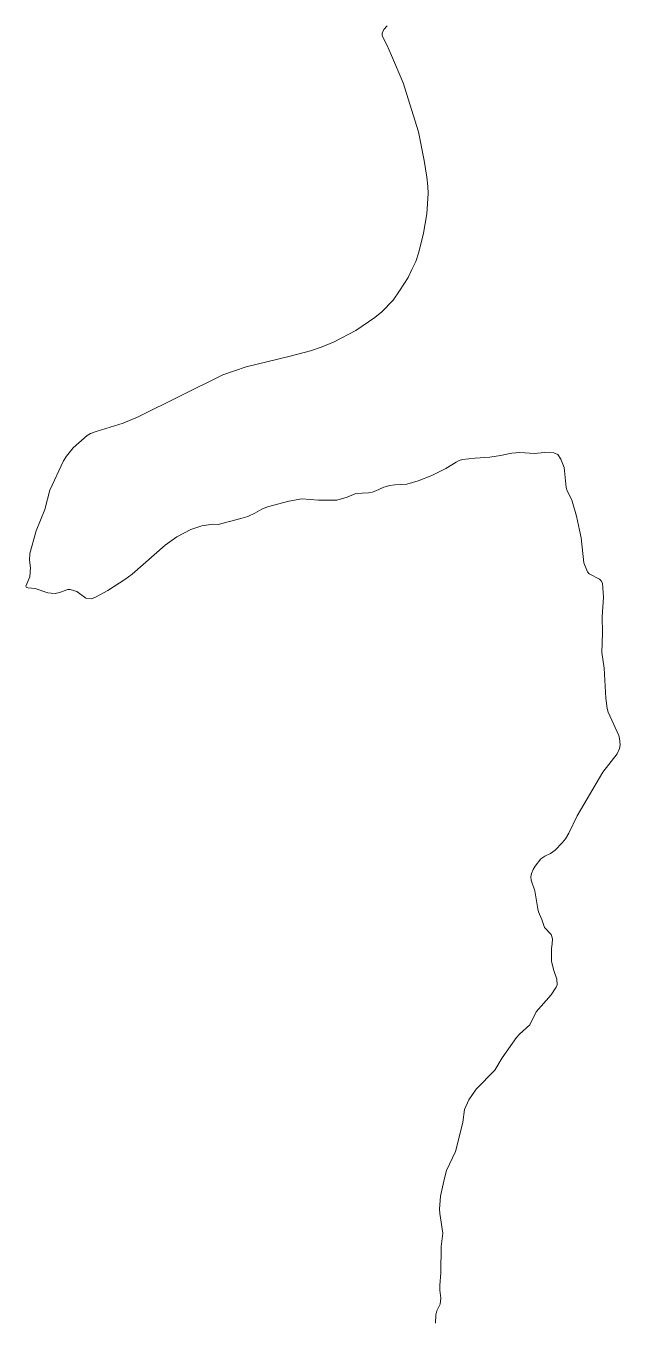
# Model space of a CAD drawing. Header units: metres. Extents: x 410745 to 429404, y 8411666 to 8441426.
# Drawn here: x 427670 to 429404, y 8428915 to 8432699 of the extents above; entities that cross this region are included whole.
import ezdxf

# ---------------------------------------------------------------- set-up
doc = ezdxf.new("R2010")
doc.units = ezdxf.units.M
doc.layers.add('BASE_VIAS', color=7, linetype='Continuous', lineweight=13, true_color=0xb9b9b9)

msp = doc.modelspace()

# ---------------------------------------------------------------- linework, layer by layer
at = {"layer": 'BASE_VIAS'}
msp.add_lwpolyline([(428724.5, 8432699.2), (428714.5, 8432689.2), (428709.9, 8432678.1), (428709.5, 8432672.7), (428711.5, 8432666), (428723.5, 8432643.8), (428737.3, 8432613.3), (428771.6, 8432533.2), (428816.5, 8432390.2), (428832.9, 8432306.2), (428840.8, 8432257.8), (428843.6, 8432231.1), (428844.5, 8432210), (428839.9, 8432151.2), (428830.8, 8432094.7), (428816.9, 8432039.6), (428807.9, 8432012.3), (428797, 8431988.3), (428785.6, 8431965.6), (428760.8, 8431926.6), (428742.3, 8431899.5), (428709.2, 8431864.7), (428688.5, 8431848.6), (428632.7, 8431810.7), (428569.9, 8431777.7), (428535.2, 8431763.2), (428500.5, 8431751.1), (428437.4, 8431734.3), (428313.1, 8431704.5), (428245.2, 8431681.5), (427997.5, 8431558.7), (427953.7, 8431539.9), (427878, 8431516.7), (427858.6, 8431509.8), (427848.6, 8431504.1), (427807.9, 8431467.8), (427788.7, 8431443.5), (427779.7, 8431430.1), (427740.2, 8431345.2), (427725.5, 8431288), (427700.4, 8431226.2), (427681.2, 8431160.1), (427680.2, 8431140.8), (427683.1, 8431117.9), (427681.8, 8431091.5), (427670.1, 8431064.4), (427671.9, 8431060.8), (427676.1, 8431059.5), (427696.7, 8431057.6), (427734.1, 8431045.4), (427744.1, 8431043.8), (427755.3, 8431043.3), (427768.3, 8431045.8), (427792.6, 8431055), (427798.9, 8431055.3), (427818.8, 8431049.4), (427845.1, 8431029.9), (427861.7, 8431028.1), (427872.9, 8431032.3), (427909, 8431051.7), (427958.8, 8431084.1), (427980, 8431099.9), (428076.3, 8431184), (428110.6, 8431208.3), (428151.2, 8431229.7), (428183.6, 8431240.8), (428215.8, 8431245.5), (428231.4, 8431244.8), (428297.2, 8431261.6), (428317.8, 8431268.3), (428338.4, 8431277.4), (428358.5, 8431289.1), (428375.4, 8431296.3), (428437.2, 8431312.9), (428475.3, 8431319.1), (428523.9, 8431315.5), (428577.4, 8431315.8), (428607.8, 8431324.1), (428633.3, 8431335.1), (428670.5, 8431337.2), (428680.4, 8431339), (428691, 8431342.3), (428714.7, 8431353.2), (428732.5, 8431358.1), (428746.5, 8431360.4), (428781.6, 8431362.3), (428814.8, 8431371.6), (428855.4, 8431387.9), (428895.7, 8431408), (428925.6, 8431426.8), (428934.7, 8431431.5), (428944.6, 8431434.2), (428981.5, 8431438.4), (429023.9, 8431440.8), (429055.7, 8431445.6), (429088.3, 8431452.7), (429111.7, 8431455), (429154.6, 8431452), (429184.2, 8431454.7), (429211.2, 8431453.8), (429222.6, 8431448.5), (429231.3, 8431435.6), (429240.8, 8431411.1), (429247.1, 8431352.5), (429250, 8431342.5), (429260.2, 8431324), (429264.7, 8431312.4), (429277.2, 8431269), (429286.4, 8431228), (429291, 8431206), (429299.1, 8431132.6), (429309.6, 8431106.3), (429314, 8431100.5), (429344.8, 8431084.9), (429349.6, 8431080.4), (429352.8, 8431073.2), (429355.9, 8431032.8), (429352.4, 8430975.5), (429353.6, 8430928), (429351.4, 8430871.1), (429357.9, 8430825.8), (429363, 8430737.7), (429366.8, 8430708.1), (429370, 8430696.9), (429400.5, 8430629.2), (429402.9, 8430619.7), (429404.4, 8430601.8), (429402.7, 8430591.1), (429396.3, 8430575.3), (429354.3, 8430522.4), (429278.9, 8430394.2), (429254.6, 8430343.8), (429244.9, 8430327.8), (429235.4, 8430315.3), (429214.5, 8430294.4), (429201.5, 8430285), (429185, 8430277.1), (429173.6, 8430269.1), (429156.5, 8430248), (429150.3, 8430237.8), (429145.7, 8430226), (429144.1, 8430216.4), (429144.8, 8430206.6), (429155.4, 8430175.6), (429163.9, 8430123.5), (429166.6, 8430114.6), (429176.5, 8430092.3), (429183.5, 8430068.6), (429203.1, 8430048.3), (429207.2, 8430035.7), (429206.6, 8430020.6), (429204.1, 8430007.9), (429204.5, 8429970.5), (429210.1, 8429946), (429220.2, 8429917.6), (429221.1, 8429901.5), (429218.3, 8429894.5), (429203.6, 8429871.9), (429159.6, 8429823), (429141.2, 8429785.1), (429111, 8429757.9), (429102.3, 8429747.7), (429060.5, 8429688.2), (429038.8, 8429652.6), (428984.6, 8429597), (428963, 8429565.6), (428950.5, 8429537.8), (428945, 8429500.6), (428928.3, 8429430.2), (428924, 8429415.5), (428898, 8429359.5), (428891.6, 8429337.6), (428880.7, 8429284.9), (428877.5, 8429246.6), (428878, 8429233.8), (428886.7, 8429176.4), (428882, 8429137.5), (428881.7, 8429060.8), (428878.5, 8429024.5), (428878.2, 8429011), (428881, 8428987.4), (428879.4, 8428969.8), (428869.1, 8428949.8), (428866.3, 8428938.6), (428865.6, 8428914.6)], dxfattribs=at)

doc.saveas('drawing.dxf')
